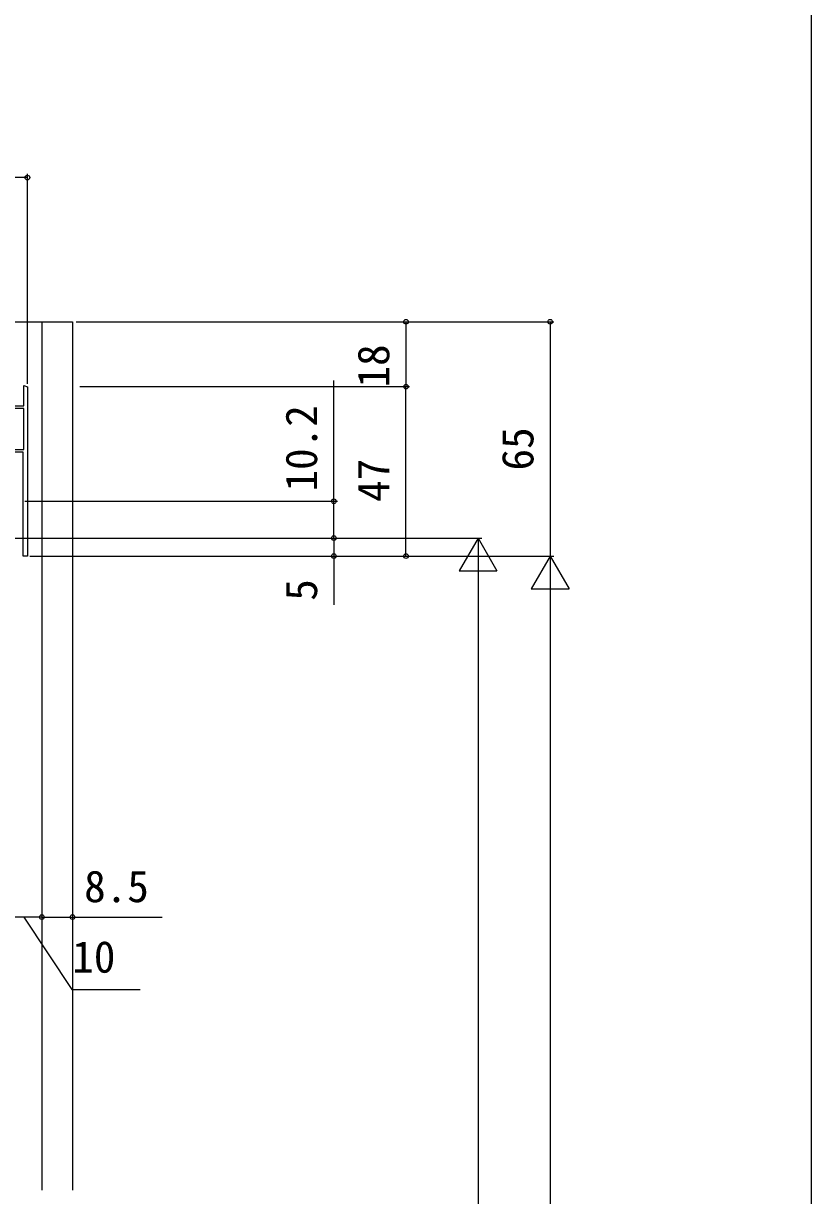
# Model space of a CAD drawing. Units: millimetres, scale not verified. Extents: x -525 to 525, y -783 to 779.
# Drawn here: x 306.4 to 525, y 119.9 to 445 of the extents above; entities that cross this region are included whole.
import ezdxf
from ezdxf.enums import TextEntityAlignment as Align

# ---------------------------------------------------------------- set-up
doc = ezdxf.new("R2010")
doc.units = ezdxf.units.MM
doc.header["$LTSCALE"] = 4
for name, color, linetype in [('0-3_YKK_11', 7, 'Continuous'), ('0-4_YKK_12', 2, 'Continuous'), ('0-7_YKK_D', 6, 'Continuous'), ('0-8_YKK_ZWAK', 7, 'Continuous')]:
    doc.layers.add(name, color=color, linetype=linetype)
doc.styles.add('ＭＳ ゴシック', font='')
doc.styles.get('ＭＳ ゴシック').set_extended_font_data('MS Gothic')

msp = doc.modelspace()

# ---------------------------------------------------------------- linework, layer by layer
at = {"layer": '0-3_YKK_11'}
msp.add_lwpolyline([(307.5, 344.257), (307.5, 297.293), (306.3, 297.293), (306.3, 326.093), (303.7, 326.093), (302.3, 326.602), (302.3, 326.007), (300.8, 326.553), (300.8, 327.293), (302.742, 327.293), (303.841, 326.893), (306.5, 326.893), (306.5, 338.193), (303.841, 338.193), (302.742, 337.793), (300.8, 337.793), (300.8, 338.532), (302.3, 339.078), (302.3, 338.483), (303.7, 338.993), (306.5, 338.993), (306.5, 344.621)], close=True, dxfattribs=at)
at = {"layer": '0-4_YKK_12'}
for p, q in [((255.024, 362.293), (320, 362.293)), ((311.5, 362.293), (311.5, 121.413)), ((320, 362.293), (320, 121.413))]:
    msp.add_line(p, q, dxfattribs=at)
at = {"layer": '0-7_YKK_D'}
for p, q in [((307.5, 345.047), (307.5, 403.293)), ((307.5, 402.293), (248, 402.293)), ((321, 362.293), (413.5, 362.293)), ((321, 362.293), (453.5, 362.293)), ((412.5, 362.293), (412.5, 344.293)), ((452.5, 362.293), (452.5, 297.293)), ((322, 344.293), (413.5, 344.293)), ((322, 344.293), (413.5, 344.293)), ((412.5, 297.293), (412.5, 344.293)), ((306.8, 312.493), (393.5, 312.493)), ((302.5, 302.293), (393.5, 302.293)), ((302.5, 302.293), (393.5, 302.293)), ((322, 302.293), (433.5, 302.293)), ((432.5, 302.293), (427.25, 293.2)), ((432.5, 302.293), (437.75, 293.2)), ((432.5, 302.293), (432.5, 284.106)), ((308.2, 297.293), (413.5, 297.293)), ((308.2, 297.293), (453.5, 297.293)), ((308.2, 297.293), (453.5, 297.293)), ((308.2, 297.293), (393.5, 297.293)), ((452.5, 297.293), (447.25, 288.2)), ((452.5, 297.293), (457.75, 288.2)), ((452.5, 297.293), (452.5, 279.106)), ((427.25, 293.2), (437.75, 293.2)), ((432.5, 291.793), (432.5, -83.212)), ((447.25, 288.2), (457.75, 288.2)), ((452.5, 286.793), (452.5, -92.214)), ((311.5, 197.15), (301.5, 197.15))]:
    msp.add_line(p, q, dxfattribs=at)
for points in [[(392.5, 302.293), (392.5, 312.493), (392.5, 346.043)], [(392.5, 302.293), (392.5, 297.293), (392.5, 283.788)], [(306.5, 197.15), (319.777, 177.098), (338.777, 177.098)], [(311.5, 197.15), (320, 197.15), (344.845, 197.15)]]:
    msp.add_lwpolyline(points, dxfattribs=at)
for centre in [(307.5, 402.293), (412.5, 362.293), (452.5, 362.293), (412.5, 344.293), (412.5, 344.293), (392.5, 312.493), (392.5, 302.293), (392.5, 302.293), (392.5, 297.293), (412.5, 297.293), (311.5, 197.15), (311.5, 197.15), (320, 197.15)]:
    msp.add_circle(centre, 0.637, dxfattribs=at)
at = {"layer": '0-8_YKK_ZWAK'}
msp.add_lwpolyline([(-525, -783.3), (525, -783.3), (525, 746.7)], dxfattribs=at)

# ---------------------------------------------------------------- texts
at = {"layer": '0-7_YKK_D', "style": 'ＭＳ ゴシック'}
for s, p in [('18', (410.5, 344.054)), ('10.2', (390.5, 315.202)), ('65', (450.5, 321.031)), ('47', (410.5, 312.304)), ('5', (390.5, 284.902))]:
    msp.add_text(s, height=8.798, rotation=90, dxfattribs=at).set_placement(p, align=Align.BOTTOM_LEFT)
for s, p in [('8.5', (323.232, 198.65)), ('10', (319.936, 179.098))]:
    msp.add_text(s, height=8.798, dxfattribs=at).set_placement(p, align=Align.BOTTOM_LEFT)

doc.saveas('drawing.dxf')
